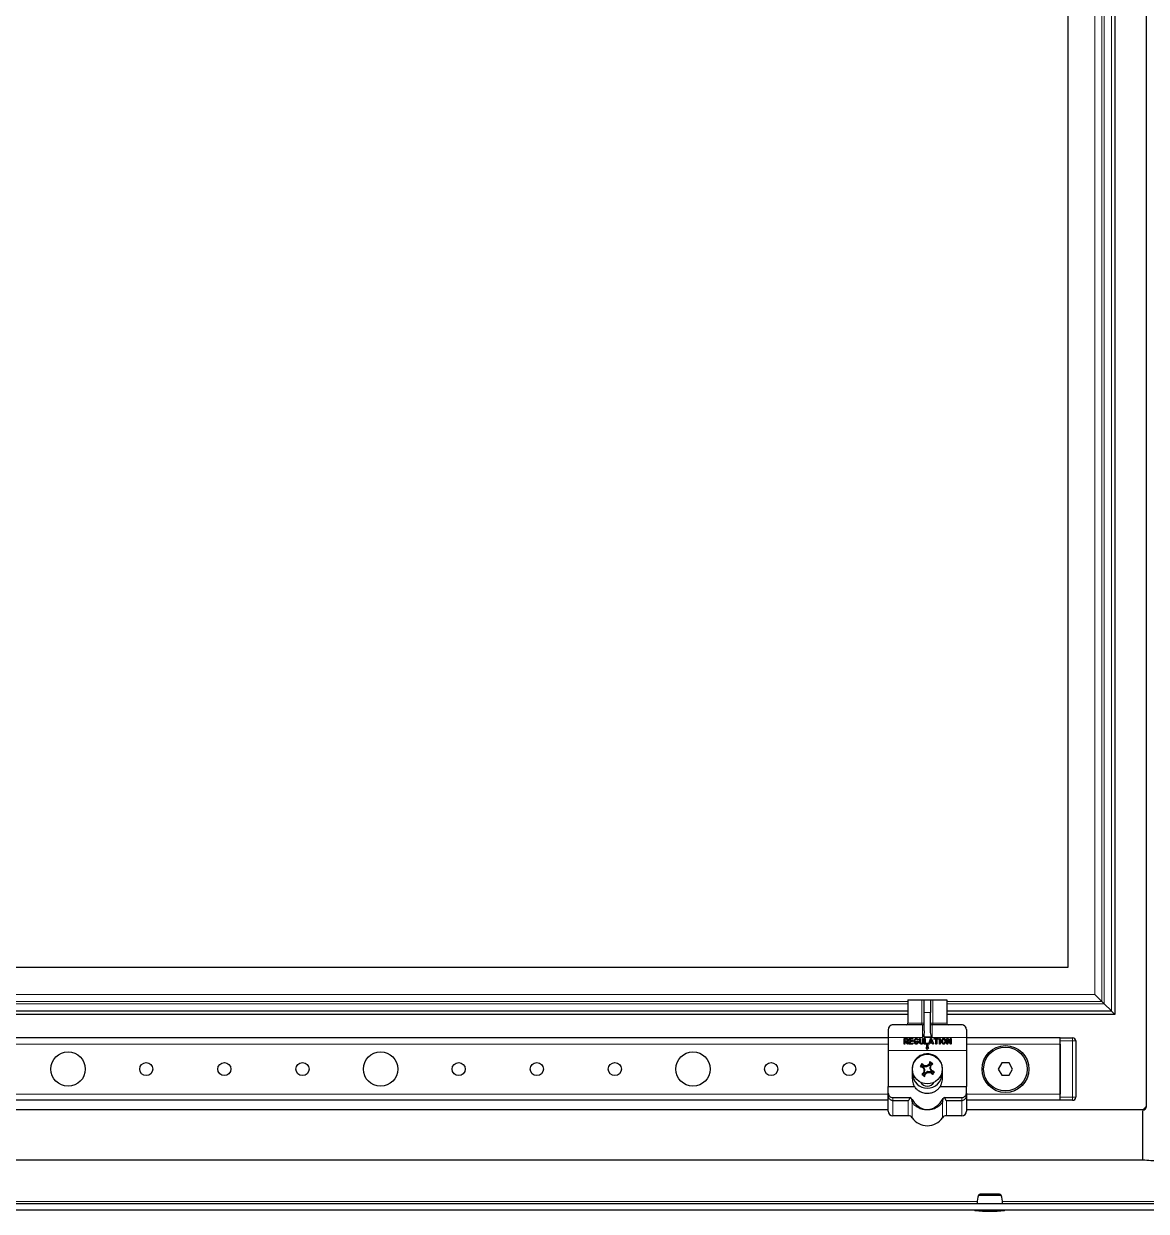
# Model space of a CAD drawing. Header units: millimetres. Extents: x -708 to 1768, y -1269 to 974.
# Drawn here: x 1201.1 to 1560.4, y -971.4 to -591.4 of the extents above; entities that cross this region are included whole.
import ezdxf

# ---------------------------------------------------------------- set-up
doc = ezdxf.new("R2010")
doc.units = ezdxf.units.MM

msp = doc.modelspace()

# ---------------------------------------------------------------- linework, layer by layer
at = {"color": 7, "linetype": 'Continuous', "lineweight": 25}
for p, q in [((1560.3, 751.09), (1560.3, -937.91)), ((1550.3, 721.59), (1550.3, -908.41)), ((1535.3, 706.59), (1535.3, -893.41)), ((1535.3, -893.41), (895.3, -893.41)), ((1484.05, -903.76), (1484.05, -911.26)), ((1484.05, -903.76), (1488.57, -903.76)), ((1488.57, -903.76), (1489.3, -903.76)), ((1489.3, -903.76), (1491.3, -903.76)), ((1489.3, -907.76), (1489.3, -903.76)), ((1491.3, -903.76), (1491.3, -907.76)), ((1491.3, -903.76), (1492.02, -903.76)), ((1492.02, -903.76), (1496.55, -903.76)), ((1496.55, -903.76), (1496.55, -911.26)), ((1546.2, -904.31), (1543.89, -902)), ((1546.89, -905), (1546.2, -904.31)), ((1489.3, -913.7), (1489.3, -907.76)), ((1491.3, -913.7), (1491.3, -907.76)), ((1549.2, -907.31), (1546.89, -905)), ((1550.3, -908.41), (1549.3, -907.41)), ((1484.05, -908.41), (880.3, -908.41)), ((1488.8, -911.76), (1479.3, -911.76)), ((1501.3, -911.76), (1491.8, -911.76)), ((1550.3, -908.41), (1496.55, -908.41)), ((1477.8, -913.26), (1477.8, -915.76)), ((1477.8, -915.76), (1477.8, -920.01)), ((1502.8, -913.26), (1502.8, -915.76)), ((1502.8, -915.76), (1502.8, -920.01)), ((1477.8, -915.91), (897.8, -915.91)), ((1482.89, -917.78), (1482.89, -916.11)), ((1482.89, -916.11), (1483.64, -916.11)), ((1483.65, -916.38), (1483.15, -916.38)), ((1483.15, -916.38), (1483.15, -916.88)), ((1483.15, -916.88), (1483.74, -916.88)), ((1483.44, -917.14), (1483.15, -917.14)), ((1483.15, -917.14), (1483.15, -917.77)), ((1483.94, -917.85), (1483.44, -917.14)), ((1483.75, -917.14), (1484.15, -917.71)), ((1484.5, -917.89), (1484.5, -916.11)), ((1484.5, -916.11), (1485.56, -916.11)), ((1485.56, -917.89), (1484.5, -917.89)), ((1485.56, -916.38), (1484.76, -916.38)), ((1484.76, -916.38), (1484.76, -916.78)), ((1484.76, -916.78), (1485.51, -916.78)), ((1485.51, -917.05), (1484.76, -917.05)), ((1484.76, -917.05), (1484.76, -917.62)), ((1484.76, -917.62), (1485.56, -917.62)), ((1486.83, -916.95), (1487.32, -916.95)), ((1487.03, -917.21), (1486.83, -917.21)), ((1487.32, -916.95), (1487.32, -917.25)), ((1487.76, -917.3), (1487.76, -916.22)), ((1488.02, -916.22), (1488.02, -917.3)), ((1488.76, -917.28), (1488.76, -916.22)), ((1489.03, -916.22), (1489.03, -917.29)), ((1489.31, -917.91), (1489.31, -916.25)), ((1490.38, -917.91), (1489.31, -917.91)), ((1489.58, -916.25), (1489.58, -917.65)), ((1489.58, -917.65), (1490.38, -917.65)), ((1489.8, -919.11), (1490.3, -919.61)), ((1490.05, -919.11), (1489.8, -919.11)), ((1490.55, -918.11), (1490.05, -918.11)), ((1490.05, -918.11), (1490.05, -919.11)), ((1490.3, -919.61), (1490.8, -919.11)), ((1490.55, -919.11), (1490.55, -918.11)), ((1490.8, -919.11), (1490.55, -919.11)), ((1490.74, -917.73), (1491.31, -916.2)), ((1491.07, -917.57), (1490.98, -917.82)), ((1491.89, -917.57), (1491.07, -917.57)), ((1491.47, -916.44), (1491.16, -917.31)), ((1491.16, -917.31), (1491.79, -917.31)), ((1491.79, -917.31), (1491.47, -916.44)), ((1491.63, -916.22), (1492.23, -917.73)), ((1491.98, -917.82), (1491.89, -917.57)), ((1492.98, -916.38), (1492.56, -916.38)), ((1492.57, -916.11), (1493.68, -916.11)), ((1492.98, -917.84), (1492.98, -916.38)), ((1493.69, -916.38), (1493.29, -916.38)), ((1493.29, -916.38), (1493.29, -917.84)), ((1494.16, -917.78), (1494.16, -916.24)), ((1494.42, -916.24), (1494.42, -917.78)), ((1496.58, -917.77), (1496.58, -916.21)), ((1497.68, -917.8), (1496.84, -916.53)), ((1496.84, -916.53), (1496.84, -917.77)), ((1496.85, -916.17), (1497.66, -917.41)), ((1497.66, -917.41), (1497.66, -916.22)), ((1497.92, -916.22), (1497.92, -917.78)), ((1532.8, -915.91), (1502.8, -915.91)), ((1532.8, -915.91), (1536.8, -915.91)), ((1532.8, -916.91), (1532.8, -915.91)), ((1532.8, -934.91), (1532.8, -916.91)), ((1532.8, -917.91), (1532.8, -933.91)), ((1537.8, -916.91), (1537.8, -934.91)), ((1477.8, -920.01), (1477.8, -931.51)), ((1502.8, -920.01), (1502.8, -931.51)), ((1485.45, -925.91), (1485.45, -928.91)), ((1488.28, -924.96), (1487.97, -925.06)), ((1488.28, -924.96), (1488.61, -924.45)), ((1489.04, -925.22), (1488.28, -924.96)), ((1488.61, -924.45), (1488.58, -924.13)), ((1488.61, -924.45), (1489.15, -925.04)), ((1488.84, -927.59), (1489.42, -927.05)), ((1489.04, -925.22), (1488.87, -925.4)), ((1489.47, -926.08), (1489.04, -925.22)), ((1489.15, -925.04), (1489.26, -924.81)), ((1489.15, -925.04), (1490.12, -925.09)), ((1489.42, -927.05), (1489.2, -926.95)), ((1489.47, -926.08), (1489.24, -926.13)), ((1489.61, -927.17), (1489.34, -927.93)), ((1489.42, -927.05), (1489.47, -926.08)), ((1490.47, -926.73), (1489.61, -927.17)), ((1489.61, -927.17), (1489.79, -927.33)), ((1490.12, -925.09), (1490.07, -924.85)), ((1490.12, -925.09), (1490.99, -924.65)), ((1490.47, -926.73), (1490.52, -926.97)), ((1491.44, -926.78), (1490.47, -926.73)), ((1490.99, -924.65), (1490.8, -924.49)), ((1490.99, -924.65), (1491.25, -923.89)), ((1491.17, -924.77), (1491.12, -925.74)), ((1491.12, -925.74), (1491.36, -925.69)), ((1491.12, -925.74), (1491.56, -926.6)), ((1491.25, -923.89), (1491.14, -923.59)), ((1491.76, -924.22), (1491.17, -924.77)), ((1491.17, -924.77), (1491.39, -924.87)), ((1491.25, -923.89), (1491.76, -924.22)), ((1491.44, -926.78), (1491.33, -927.01)), ((1491.98, -927.37), (1491.44, -926.78)), ((1491.56, -926.6), (1491.72, -926.42)), ((1491.56, -926.6), (1492.31, -926.86)), ((1491.76, -924.22), (1492.08, -924.2)), ((1492.31, -926.86), (1491.98, -927.37)), ((1492.31, -926.86), (1492.62, -926.76)), ((1495.15, -928.91), (1495.15, -925.91)), ((1514.14, -923.91), (1512.99, -925.91)), ((1512.99, -925.91), (1514.14, -927.91)), ((1516.45, -923.91), (1514.14, -923.91)), ((1517.61, -925.91), (1516.45, -923.91)), ((1516.45, -927.91), (1517.61, -925.91)), ((1485.65, -927.41), (1485.45, -927.41)), ((1488.84, -927.59), (1488.51, -927.62)), ((1489.34, -927.93), (1488.84, -927.59)), ((1489.34, -927.93), (1489.45, -928.23)), ((1491.98, -927.37), (1492.01, -927.69)), ((1495.15, -927.41), (1494.95, -927.41)), ((1514.14, -927.91), (1516.45, -927.91)), ((1477.8, -933.66), (1477.8, -931.51)), ((1477.8, -931.51), (1486.2, -931.51)), ((1477.8, -934.57), (1477.8, -933.66)), ((1477.8, -939.36), (1477.8, -934.57)), ((1494.39, -931.51), (1502.8, -931.51)), ((1502.8, -933.66), (1502.8, -931.51)), ((1502.8, -933.66), (1502.8, -934.57)), ((1502.8, -934.57), (1502.8, -939.36)), ((1477.8, -935.91), (897.8, -935.91)), ((1479.3, -935.05), (1484.81, -935.05)), ((1479.3, -935.94), (1484.21, -935.94)), ((1495.78, -935.05), (1501.3, -935.05)), ((1496.39, -935.94), (1501.3, -935.94)), ((1532.8, -935.91), (1502.8, -935.91)), ((1532.8, -935.91), (1532.8, -934.91)), ((1536.8, -935.91), (1532.8, -935.91)), ((1477.8, -938.91), (871.3, -938.91)), ((1484.21, -940.86), (1479.3, -940.86)), ((1501.3, -940.86), (1496.39, -940.86)), ((1559.3, -938.91), (1502.8, -938.91)), ((1559.3, -954.91), (1559.3, -939.24)), ((871.3, -954.91), (1559.3, -954.91)), ((820.6, -968.91), (1610, -968.91)), ((1506.71, -966.29), (1510.3, -966.29)), ((1513.4, -965.91), (1507.19, -965.91)), ((1510.3, -966.29), (1513.89, -966.29)), ((820.6, -970.91), (1610, -970.91))]:
    msp.add_line(p, q, dxfattribs=at)
at = {"color": 8, "linetype": 'Continuous', "lineweight": 18}
for p, q in [((1549.2, 720.49), (1549.2, -907.31)), ((1549.3, 720.59), (1549.3, -907.41)), ((1543.89, 715.18), (1543.89, -902)), ((1546.2, 717.49), (1546.2, -904.31)), ((1546.89, 718.18), (1546.89, -905)), ((1484.05, -904.31), (884.4, -904.31)), ((1543.89, -902), (886.7, -902)), ((1488.57, -911.26), (1488.57, -903.76)), ((1492.02, -903.76), (1492.02, -911.26)), ((1546.2, -904.31), (1496.55, -904.31)), ((1484.05, -907.41), (881.3, -907.41)), ((1484.05, -907.31), (881.4, -907.31)), ((1484.05, -905), (883.7, -905)), ((1491.3, -907.76), (1489.3, -907.76)), ((1546.89, -905), (1496.55, -905)), ((1549.2, -907.31), (1496.55, -907.31)), ((1549.3, -907.41), (1496.55, -907.41)), ((1484.05, -911.26), (1488.57, -911.26)), ((1488.57, -911.26), (1489.3, -911.26)), ((1488.8, -915.76), (1488.8, -911.76)), ((1491.3, -911.26), (1492.02, -911.26)), ((1491.8, -911.76), (1491.8, -915.69)), ((1492.02, -911.26), (1496.55, -911.26)), ((1488.8, -915.76), (1477.8, -915.76)), ((1489.3, -915.76), (1489.3, -913.7)), ((1502.8, -915.76), (1489.3, -915.76)), ((1477.8, -917.91), (897.8, -917.91)), ((1532.8, -917.91), (1502.8, -917.91)), ((1536.8, -916.91), (1532.8, -916.91)), ((1536.8, -915.91), (1536.8, -916.91)), ((1536.8, -934.91), (1536.8, -916.91)), ((1536.8, -916.91), (1537.8, -916.91)), ((1502.8, -920.01), (1477.8, -920.01)), ((1477.8, -933.91), (897.8, -933.91)), ((1532.8, -933.91), (1502.8, -933.91)), ((1479.3, -935.05), (1479.3, -935.94)), ((1479.3, -935.94), (1479.3, -940.86)), ((1484.21, -940.86), (1484.21, -935.94)), ((1485.44, -936.54), (1485.44, -941.51)), ((1495.15, -941.51), (1495.15, -936.54)), ((1496.39, -935.94), (1496.39, -940.86)), ((1501.3, -935.94), (1501.3, -935.05)), ((1501.3, -940.86), (1501.3, -935.94)), ((1532.8, -934.91), (1536.8, -934.91)), ((1536.8, -934.91), (1536.8, -935.91)), ((1536.8, -934.91), (1537.8, -934.91)), ((1506.25, -968.31), (924.34, -968.31)), ((1609.7, -968.31), (1514.34, -968.31)), ((1505.44, -971.03), (1510.3, -971.03)), ((1505.55, -971.16), (1510.3, -971.16)), ((1510.3, -971.03), (1515.16, -971.03)), ((1510.3, -971.16), (1515.05, -971.16))]:
    msp.add_line(p, q, dxfattribs=at)
at = {"color": 8, "linetype": 'Continuous', "lineweight": 18, "flags": 128}
for points in [[(1488.57, -911.26), (1488.57, -911.36), (1488.56, -911.45), (1488.55, -911.54), (1488.53, -911.61), (1488.51, -911.68), (1488.49, -911.72), (1488.46, -911.75), (1488.43, -911.76)], [(1492.16, -911.76), (1492.13, -911.75), (1492.11, -911.72), (1492.08, -911.68), (1492.06, -911.61), (1492.04, -911.54), (1492.03, -911.45), (1492.02, -911.36), (1492.02, -911.26)]]:
    msp.add_lwpolyline(points, dxfattribs=at)
at = {"color": 7, "linetype": 'Continuous', "lineweight": 25}
for centre, radius in [((1515.3, -925.91), 7.5), ((1515.3, -925.91), 7), ((1215.3, -925.91), 5.5), ((1315.3, -925.91), 5.5), ((1415.3, -925.91), 5.5), ((1490.3, -925.91), 4.75), ((1240.3, -925.91), 2.1), ((1265.3, -925.91), 2.1), ((1290.3, -925.91), 2.1), ((1340.3, -925.91), 2.1), ((1365.3, -925.91), 2.1), ((1390.3, -925.91), 2.1), ((1440.3, -925.91), 2.1), ((1465.3, -925.91), 2.1)]:
    msp.add_circle(centre, radius, dxfattribs=at)
for centre, radius, start, end in [((1483.55, -911.26), 0.5, 270, 0), ((1488.8, -911.26), 0.5, 270, 0), ((1491.8, -911.26), 0.5, 180, 270), ((1497.05, -911.26), 0.5, 180, 270), ((1536.8, -916.91), 1, 0, 90), ((1551.02, -965.46), 74.88, 146.4919, 147.3486), ((1512.71, -860.6), 69.05, 249.0058, 249.8057), ((1537.19, -976.59), 69.05, 134.0348, 134.8347), ((1439.62, -972.81), 69.05, 44.0348, 44.8347), ((1556.78, -892.15), 75.61, 206.0937, 206.7115), ((1564.75, -929.92), 75.61, 177.129, 177.7468), ((1486.29, -1000.37), 75.61, 87.129, 87.7468), ((1456.53, -859.43), 75.61, 296.0937, 296.7115), ((1524.06, -992.39), 75.61, 116.0937, 116.7115), ((1494.31, -851.45), 75.61, 267.129, 267.7468), ((1555.6, -948.32), 69.05, 159.0058, 159.8057), ((1450.74, -986.63), 74.88, 56.4919, 57.3486), ((1540.97, -879.01), 69.05, 224.0348, 224.8347), ((1415.84, -921.9), 75.61, 357.129, 357.7468), ((1423.81, -959.67), 75.61, 26.0937, 26.7115), ((1443.4, -875.23), 69.05, 314.0348, 314.8347), ((1467.88, -991.22), 69.05, 69.0058, 69.8057), ((1429.58, -886.36), 74.88, 326.4919, 327.3486), ((1490.3, -927.41), 4.65, 180, 0), ((1490.3, -928.91), 2.5, 209.1764, 330.8236), ((1529.85, -865.19), 74.88, 236.4919, 237.3486), ((1424.99, -903.5), 69.05, 339.0058, 339.8057), ((1536.8, -934.91), 1, 270, 0), ((1479.3, -939.36), 1.5, 180, 270), ((1484.21, -942.36), 1.5, 34.5604, 90), ((1490.3, -938.16), 5.89, 214.5604, 325.4396), ((1496.39, -942.36), 1.5, 90, 145.4396), ((1501.3, -939.36), 1.5, 270, 0), ((1512.42, -968.64), 6.18, 157.6346, 182.4658), ((1507.19, -966.41), 0.5, 90, 166.6165), ((1513.4, -966.41), 0.5, 13.3835, 90), ((1508.17, -968.64), 6.18, 357.5342, 22.3654), ((1531.2, -970.97), 25.77, 179.861, 180.139), ((1505.56, -971.03), 0.126, 180, 263.9744), ((1510.3, -926.16), 45.25, 263.9744, 269.9984), ((1510.3, -926.16), 45.25, 270.0016, 276.0256), ((1515.03, -971.03), 0.126, 276.0256, 0), ((1489.39, -970.97), 25.77, 359.861, 0.139)]:
    msp.add_arc(centre, radius, start, end, dxfattribs=at)
msp.add_ellipse((16918.48, -915.76), major_axis=(15429.18, 0), ratio=0.000259, start_param=3.123591, end_param=3.141593, dxfattribs=at)
for points, knots in [([(1479.3, -911.76), (1479.29, -911.76), (1479.23, -911.76), (1478.87, -911.78), (1478.35, -912.02), (1477.88, -912.6), (1477.82, -913.07), (1477.8, -913.26)], [0, 0, 0, 0, 0.003231, 0.101221, 0.514725, 0.80586, 1, 1, 1, 1]), ([(1502.8, -913.26), (1502.77, -913.07), (1502.71, -912.6), (1502.25, -912.02), (1501.72, -911.78), (1501.37, -911.76), (1501.3, -911.76), (1501.3, -911.76)], [0, 0, 0, 0, 0.19414, 0.485275, 0.898779, 0.996769, 1, 1, 1, 1]), ([(1489.3, -913.7), (1489.26, -914.03), (1489.18, -914.74), (1488.92, -915.41), (1488.8, -915.76), (1488.8, -915.76)], [0, 0, 0, 0, 0.475461, 0.994056, 1, 1, 1, 1]), ([(1491.8, -915.69), (1491.8, -915.69), (1491.79, -915.69), (1491.79, -915.68), (1491.77, -915.67), (1491.74, -915.58), (1491.62, -915.25), (1491.4, -914.62), (1491.33, -914.02), (1491.3, -913.7)], [0, 0, 0, 0, 0.00167, 0.003889, 0.009531, 0.034361, 0.132751, 0.526214, 1, 1, 1, 1]), ([(1483.01, -917.91), (1482.99, -917.91), (1482.95, -917.91), (1482.91, -917.87), (1482.89, -917.82), (1482.89, -917.79), (1482.89, -917.78)], [0, 0, 0, 0, 0.280437, 0.558281, 0.778899, 1, 1, 1, 1]), ([(1483.15, -917.77), (1483.15, -917.8), (1483.15, -917.84), (1483.11, -917.89), (1483.06, -917.91), (1483.03, -917.91), (1483.01, -917.91)], [0, 0, 0, 0, 0.280498, 0.558325, 0.778868, 1, 1, 1, 1]), ([(1483.64, -916.11), (1483.72, -916.12), (1483.86, -916.13), (1483.97, -916.21), (1484.02, -916.25)], [0, 0, 0, 0, 0.559747, 1, 1, 1, 1]), ([(1483.84, -916.44), (1483.81, -916.42), (1483.75, -916.38), (1483.68, -916.38), (1483.65, -916.38)], [0, 0, 0, 0, 0.559136, 1, 1, 1, 1]), ([(1483.74, -916.88), (1483.76, -916.88), (1483.8, -916.87), (1483.83, -916.84), (1483.84, -916.83)], [0, 0, 0, 0, 0.5581742, 1, 1, 1, 1]), ([(1483.99, -917.05), (1483.95, -917.08), (1483.87, -917.13), (1483.79, -917.14), (1483.75, -917.14)], [0, 0, 0, 0, 0.56031, 1, 1, 1, 1]), ([(1483.92, -916.64), (1483.92, -916.6), (1483.91, -916.52), (1483.86, -916.47), (1483.84, -916.44)], [0, 0, 0, 0, 0.559692, 1, 1, 1, 1]), ([(1483.84, -916.83), (1483.86, -916.82), (1483.89, -916.79), (1483.91, -916.72), (1483.92, -916.67), (1483.92, -916.64)], [0, 0, 0, 0, 0.279917, 0.56006, 1, 1, 1, 1]), ([(1484.03, -917.91), (1484.02, -917.91), (1484, -917.91), (1483.96, -917.89), (1483.95, -917.87), (1483.94, -917.85)], [0, 0, 0, 0, 0.2802197, 0.5613047, 1, 1, 1, 1]), ([(1484.18, -916.64), (1484.17, -916.73), (1484.16, -916.89), (1484.04, -917), (1483.99, -917.05)], [0, 0, 0, 0, 0.5594568, 1, 1, 1, 1]), ([(1484.02, -916.25), (1484.07, -916.31), (1484.17, -916.43), (1484.18, -916.57), (1484.18, -916.64)], [0, 0, 0, 0, 0.5589475, 1, 1, 1, 1]), ([(1484.18, -917.78), (1484.18, -917.8), (1484.17, -917.84), (1484.13, -917.88), (1484.08, -917.91), (1484.05, -917.91), (1484.03, -917.91)], [0, 0, 0, 0, 0.278138, 0.558544, 0.779161, 1, 1, 1, 1]), ([(1484.15, -917.71), (1484.16, -917.72), (1484.18, -917.74), (1484.18, -917.77), (1484.18, -917.78)], [0, 0, 0, 0, 0.5610793, 1, 1, 1, 1]), ([(1485.51, -916.78), (1485.53, -916.78), (1485.57, -916.79), (1485.63, -916.81), (1485.66, -916.86), (1485.66, -916.9), (1485.66, -916.92)], [0, 0, 0, 0, 0.280945, 0.559897, 0.779525, 1, 1, 1, 1]), ([(1485.66, -916.92), (1485.66, -916.94), (1485.66, -916.98), (1485.6, -917.04), (1485.54, -917.04), (1485.51, -917.05)], [0, 0, 0, 0, 0.281099, 0.559768, 1, 1, 1, 1]), ([(1485.56, -916.11), (1485.58, -916.11), (1485.62, -916.12), (1485.68, -916.14), (1485.71, -916.19), (1485.71, -916.23), (1485.71, -916.24)], [0, 0, 0, 0, 0.280872, 0.559701, 0.779382, 1, 1, 1, 1]), ([(1485.71, -916.24), (1485.71, -916.27), (1485.71, -916.31), (1485.65, -916.37), (1485.59, -916.37), (1485.56, -916.38)], [0, 0, 0, 0, 0.2810527, 0.5596626, 1, 1, 1, 1]), ([(1485.56, -917.62), (1485.58, -917.62), (1485.62, -917.63), (1485.68, -917.65), (1485.71, -917.7), (1485.71, -917.74), (1485.71, -917.75)], [0, 0, 0, 0, 0.280912, 0.559714, 0.779499, 1, 1, 1, 1]), ([(1485.71, -917.75), (1485.71, -917.78), (1485.71, -917.82), (1485.65, -917.88), (1485.59, -917.88), (1485.56, -917.89)], [0, 0, 0, 0, 0.2812138, 0.5599009, 1, 1, 1, 1]), ([(1486.05, -917.01), (1486.06, -916.88), (1486.07, -916.64), (1486.2, -916.43), (1486.25, -916.34)], [0, 0, 0, 0, 0.56034, 1, 1, 1, 1]), ([(1486.24, -917.62), (1486.18, -917.51), (1486.07, -917.32), (1486.06, -917.11), (1486.05, -917.01)], [0, 0, 0, 0, 0.559347, 1, 1, 1, 1]), ([(1486.77, -917.91), (1486.71, -917.91), (1486.6, -917.9), (1486.4, -917.8), (1486.3, -917.69), (1486.24, -917.62)], [0, 0, 0, 0, 0.280314, 0.560507, 1, 1, 1, 1]), ([(1486.25, -916.34), (1486.33, -916.26), (1486.46, -916.12), (1486.66, -916.1), (1486.74, -916.09)], [0, 0, 0, 0, 0.559217, 1, 1, 1, 1]), ([(1486.73, -916.35), (1486.7, -916.36), (1486.62, -916.36), (1486.5, -916.44), (1486.34, -916.65), (1486.33, -916.87), (1486.32, -917.01)], [0, 0, 0, 0, 0.1253317, 0.2506948, 0.5007376, 1, 1, 1, 1]), ([(1486.32, -917.01), (1486.32, -917.1), (1486.33, -917.25), (1486.4, -917.38), (1486.44, -917.44)], [0, 0, 0, 0, 0.55998, 1, 1, 1, 1]), ([(1486.44, -917.44), (1486.48, -917.5), (1486.57, -917.61), (1486.7, -917.64), (1486.76, -917.65)], [0, 0, 0, 0, 0.560858, 1, 1, 1, 1]), ([(1486.7, -917.08), (1486.7, -917.06), (1486.7, -917.02), (1486.74, -916.97), (1486.78, -916.95), (1486.82, -916.95), (1486.83, -916.95)], [0, 0, 0, 0, 0.280637, 0.55889, 0.779144, 1, 1, 1, 1]), ([(1486.83, -917.21), (1486.81, -917.21), (1486.77, -917.21), (1486.72, -917.18), (1486.7, -917.13), (1486.7, -917.1), (1486.7, -917.08)], [0, 0, 0, 0, 0.280664, 0.558735, 0.779002, 1, 1, 1, 1]), ([(1486.92, -916.4), (1486.89, -916.38), (1486.83, -916.35), (1486.76, -916.35), (1486.73, -916.35)], [0, 0, 0, 0, 0.5586335, 1, 1, 1, 1]), ([(1486.74, -916.09), (1486.81, -916.09), (1486.93, -916.09), (1487.04, -916.15), (1487.09, -916.18)], [0, 0, 0, 0, 0.560514, 1, 1, 1, 1]), ([(1486.76, -917.65), (1486.79, -917.64), (1486.85, -917.64), (1486.95, -917.59), (1486.98, -917.52), (1487, -917.48)], [0, 0, 0, 0, 0.281265, 0.561609, 1, 1, 1, 1]), ([(1487.12, -917.78), (1487.06, -917.83), (1486.95, -917.9), (1486.83, -917.91), (1486.77, -917.91)], [0, 0, 0, 0, 0.558998, 1, 1, 1, 1]), ([(1487.02, -916.51), (1487.01, -916.49), (1486.98, -916.45), (1486.94, -916.41), (1486.92, -916.4)], [0, 0, 0, 0, 0.560467, 1, 1, 1, 1]), ([(1487, -917.48), (1487.01, -917.43), (1487.03, -917.34), (1487.03, -917.25), (1487.03, -917.21)], [0, 0, 0, 0, 0.559597, 1, 1, 1, 1]), ([(1487.14, -916.57), (1487.11, -916.57), (1487.07, -916.56), (1487.04, -916.53), (1487.02, -916.51)], [0, 0, 0, 0, 0.558039, 1, 1, 1, 1]), ([(1487.09, -916.18), (1487.13, -916.21), (1487.19, -916.26), (1487.24, -916.33), (1487.26, -916.37)], [0, 0, 0, 0, 0.559542, 1, 1, 1, 1]), ([(1487.32, -917.25), (1487.32, -917.36), (1487.3, -917.56), (1487.17, -917.72), (1487.12, -917.78)], [0, 0, 0, 0, 0.560493, 1, 1, 1, 1]), ([(1487.29, -916.45), (1487.28, -916.47), (1487.28, -916.51), (1487.23, -916.55), (1487.18, -916.57), (1487.15, -916.57), (1487.14, -916.57)], [0, 0, 0, 0, 0.277709, 0.558209, 0.77892, 1, 1, 1, 1]), ([(1487.26, -916.37), (1487.27, -916.38), (1487.28, -916.41), (1487.29, -916.44), (1487.29, -916.45)], [0, 0, 0, 0, 0.560691, 1, 1, 1, 1]), ([(1487.76, -916.22), (1487.76, -916.2), (1487.76, -916.16), (1487.78, -916.11), (1487.83, -916.09), (1487.86, -916.09), (1487.88, -916.09)], [0, 0, 0, 0, 0.2808487, 0.55949, 0.7791576, 1, 1, 1, 1]), ([(1487.97, -917.77), (1487.9, -917.7), (1487.77, -917.56), (1487.76, -917.38), (1487.76, -917.3)], [0, 0, 0, 0, 0.558332, 1, 1, 1, 1]), ([(1487.88, -916.09), (1487.9, -916.09), (1487.94, -916.09), (1487.99, -916.12), (1488.02, -916.17), (1488.02, -916.21), (1488.02, -916.22)], [0, 0, 0, 0, 0.28091, 0.559174, 0.779166, 1, 1, 1, 1]), ([(1488.41, -917.91), (1488.32, -917.91), (1488.16, -917.9), (1488.03, -917.81), (1487.97, -917.77)], [0, 0, 0, 0, 0.55925, 1, 1, 1, 1]), ([(1488.02, -917.3), (1488.02, -917.36), (1488.03, -917.46), (1488.11, -917.54), (1488.14, -917.57)], [0, 0, 0, 0, 0.560313, 1, 1, 1, 1]), ([(1488.14, -917.57), (1488.18, -917.6), (1488.26, -917.65), (1488.35, -917.65), (1488.39, -917.65)], [0, 0, 0, 0, 0.559441, 1, 1, 1, 1]), ([(1488.39, -917.65), (1488.45, -917.64), (1488.56, -917.63), (1488.69, -917.54), (1488.75, -917.41), (1488.76, -917.33), (1488.76, -917.28)], [0, 0, 0, 0, 0.280935, 0.559487, 0.779245, 1, 1, 1, 1]), ([(1489.03, -917.29), (1489.02, -917.38), (1489.01, -917.56), (1488.85, -917.78), (1488.63, -917.88), (1488.49, -917.9), (1488.41, -917.91)], [0, 0, 0, 0, 0.280416, 0.558636, 0.778958, 1, 1, 1, 1]), ([(1488.76, -916.22), (1488.76, -916.2), (1488.76, -916.16), (1488.79, -916.11), (1488.84, -916.09), (1488.87, -916.09), (1488.88, -916.09)], [0, 0, 0, 0, 0.2809002, 0.5594983, 0.7791483, 1, 1, 1, 1]), ([(1488.88, -916.09), (1488.9, -916.09), (1488.95, -916.09), (1489, -916.12), (1489.02, -916.17), (1489.03, -916.21), (1489.03, -916.22)], [0, 0, 0, 0, 0.280888, 0.559023, 0.779155, 1, 1, 1, 1]), ([(1489.31, -916.25), (1489.31, -916.23), (1489.32, -916.19), (1489.34, -916.14), (1489.39, -916.11), (1489.42, -916.11), (1489.43, -916.11)], [0, 0, 0, 0, 0.280912, 0.559405, 0.779108, 1, 1, 1, 1]), ([(1489.43, -916.11), (1489.46, -916.11), (1489.5, -916.12), (1489.55, -916.15), (1489.57, -916.2), (1489.58, -916.23), (1489.58, -916.25)], [0, 0, 0, 0, 0.2808126, 0.5590988, 0.7791702, 1, 1, 1, 1]), ([(1490.38, -917.65), (1490.4, -917.65), (1490.44, -917.65), (1490.5, -917.68), (1490.53, -917.73), (1490.53, -917.76), (1490.53, -917.78)], [0, 0, 0, 0, 0.280855, 0.559718, 0.779518, 1, 1, 1, 1]), ([(1490.53, -917.78), (1490.53, -917.8), (1490.52, -917.84), (1490.47, -917.9), (1490.41, -917.91), (1490.38, -917.91)], [0, 0, 0, 0, 0.2812663, 0.5600784, 1, 1, 1, 1]), ([(1490.73, -917.79), (1490.73, -917.78), (1490.73, -917.76), (1490.73, -917.74), (1490.74, -917.73)], [0, 0, 0, 0, 0.559504, 1, 1, 1, 1]), ([(1490.85, -917.91), (1490.83, -917.91), (1490.8, -917.9), (1490.76, -917.87), (1490.73, -917.83), (1490.73, -917.8), (1490.73, -917.79)], [0, 0, 0, 0, 0.279579, 0.559194, 0.779582, 1, 1, 1, 1]), ([(1490.98, -917.82), (1490.98, -917.84), (1490.96, -917.87), (1490.92, -917.9), (1490.88, -917.91), (1490.85, -917.91)], [0, 0, 0, 0, 0.28077, 0.560807, 1, 1, 1, 1]), ([(1491.31, -916.2), (1491.32, -916.18), (1491.33, -916.15), (1491.38, -916.1), (1491.43, -916.09), (1491.46, -916.09)], [0, 0, 0, 0, 0.281465, 0.561772, 1, 1, 1, 1]), ([(1491.46, -916.09), (1491.48, -916.09), (1491.52, -916.09), (1491.6, -916.13), (1491.62, -916.19), (1491.63, -916.22)], [0, 0, 0, 0, 0.281226, 0.561522, 1, 1, 1, 1]), ([(1492.09, -917.91), (1492.08, -917.91), (1492.05, -917.91), (1492, -917.87), (1491.99, -917.84), (1491.98, -917.82)], [0, 0, 0, 0, 0.2806948, 0.5603349, 1, 1, 1, 1]), ([(1492.24, -917.79), (1492.23, -917.81), (1492.23, -917.84), (1492.19, -917.88), (1492.14, -917.91), (1492.11, -917.91), (1492.09, -917.91)], [0, 0, 0, 0, 0.278517, 0.558613, 0.779333, 1, 1, 1, 1]), ([(1492.23, -917.73), (1492.23, -917.74), (1492.24, -917.76), (1492.24, -917.78), (1492.24, -917.79)], [0, 0, 0, 0, 0.560081, 1, 1, 1, 1]), ([(1492.43, -916.24), (1492.43, -916.22), (1492.43, -916.18), (1492.47, -916.13), (1492.52, -916.11), (1492.55, -916.11), (1492.57, -916.11)], [0, 0, 0, 0, 0.280713, 0.558701, 0.779045, 1, 1, 1, 1]), ([(1492.56, -916.38), (1492.54, -916.37), (1492.5, -916.37), (1492.45, -916.34), (1492.43, -916.29), (1492.43, -916.26), (1492.43, -916.24)], [0, 0, 0, 0, 0.2807603, 0.5588212, 0.7789154, 1, 1, 1, 1]), ([(1493.13, -917.98), (1493.1, -917.98), (1493.06, -917.98), (1493.01, -917.94), (1492.98, -917.89), (1492.98, -917.86), (1492.98, -917.84)], [0, 0, 0, 0, 0.2808221, 0.5590594, 0.7790938, 1, 1, 1, 1]), ([(1493.29, -917.84), (1493.29, -917.87), (1493.29, -917.91), (1493.22, -917.98), (1493.16, -917.98), (1493.13, -917.98)], [0, 0, 0, 0, 0.280801, 0.559621, 1, 1, 1, 1]), ([(1493.68, -916.11), (1493.71, -916.11), (1493.75, -916.12), (1493.81, -916.14), (1493.84, -916.19), (1493.84, -916.23), (1493.84, -916.24)], [0, 0, 0, 0, 0.280951, 0.559967, 0.779431, 1, 1, 1, 1]), ([(1493.84, -916.24), (1493.84, -916.27), (1493.84, -916.31), (1493.78, -916.37), (1493.72, -916.37), (1493.69, -916.38)], [0, 0, 0, 0, 0.281019, 0.559679, 1, 1, 1, 1]), ([(1494.16, -916.24), (1494.16, -916.22), (1494.16, -916.19), (1494.19, -916.14), (1494.23, -916.11), (1494.26, -916.11), (1494.28, -916.11)], [0, 0, 0, 0, 0.280828, 0.559417, 0.779393, 1, 1, 1, 1]), ([(1494.28, -917.91), (1494.26, -917.91), (1494.22, -917.91), (1494.17, -917.87), (1494.16, -917.82), (1494.16, -917.79), (1494.16, -917.78)], [0, 0, 0, 0, 0.2804367, 0.5582807, 0.7788987, 1, 1, 1, 1]), ([(1494.28, -916.11), (1494.3, -916.11), (1494.34, -916.12), (1494.39, -916.14), (1494.42, -916.19), (1494.42, -916.23), (1494.42, -916.24)], [0, 0, 0, 0, 0.2807653, 0.5591779, 0.7791749, 1, 1, 1, 1]), ([(1494.42, -917.78), (1494.42, -917.8), (1494.42, -917.84), (1494.38, -917.89), (1494.33, -917.91), (1494.29, -917.91), (1494.28, -917.91)], [0, 0, 0, 0, 0.280518, 0.5583, 0.778735, 1, 1, 1, 1]), ([(1494.87, -917.01), (1494.88, -916.88), (1494.89, -916.66), (1495, -916.47), (1495.04, -916.38)], [0, 0, 0, 0, 0.559914, 1, 1, 1, 1]), ([(1495.06, -917.63), (1495, -917.52), (1494.89, -917.32), (1494.88, -917.1), (1494.87, -917.01)], [0, 0, 0, 0, 0.559149, 1, 1, 1, 1]), ([(1495.04, -916.38), (1495.11, -916.29), (1495.24, -916.13), (1495.44, -916.1), (1495.52, -916.09)], [0, 0, 0, 0, 0.560137, 1, 1, 1, 1]), ([(1495.55, -917.91), (1495.5, -917.91), (1495.38, -917.9), (1495.2, -917.81), (1495.11, -917.7), (1495.06, -917.63)], [0, 0, 0, 0, 0.2803667, 0.5605741, 1, 1, 1, 1]), ([(1495.24, -916.56), (1495.2, -916.64), (1495.14, -916.78), (1495.14, -916.94), (1495.14, -917.01)], [0, 0, 0, 0, 0.5590754, 1, 1, 1, 1]), ([(1495.14, -917.01), (1495.14, -917.09), (1495.15, -917.25), (1495.22, -917.39), (1495.25, -917.45)], [0, 0, 0, 0, 0.560273, 1, 1, 1, 1]), ([(1495.52, -916.35), (1495.49, -916.36), (1495.42, -916.36), (1495.31, -916.43), (1495.27, -916.51), (1495.24, -916.56)], [0, 0, 0, 0, 0.279832, 0.559843, 1, 1, 1, 1]), ([(1495.25, -917.45), (1495.29, -917.51), (1495.37, -917.62), (1495.49, -917.64), (1495.55, -917.65)], [0, 0, 0, 0, 0.560567, 1, 1, 1, 1]), ([(1495.52, -916.09), (1495.58, -916.09), (1495.7, -916.1), (1495.9, -916.19), (1496, -916.31), (1496.06, -916.38)], [0, 0, 0, 0, 0.280496, 0.560765, 1, 1, 1, 1]), ([(1495.86, -916.56), (1495.81, -916.49), (1495.73, -916.38), (1495.58, -916.36), (1495.52, -916.35)], [0, 0, 0, 0, 0.559596, 1, 1, 1, 1]), ([(1495.55, -917.65), (1495.59, -917.64), (1495.66, -917.64), (1495.78, -917.58), (1495.84, -917.5), (1495.87, -917.45)], [0, 0, 0, 0, 0.280435, 0.560605, 1, 1, 1, 1]), ([(1496.06, -917.63), (1495.99, -917.72), (1495.85, -917.88), (1495.64, -917.9), (1495.55, -917.91)], [0, 0, 0, 0, 0.559137, 1, 1, 1, 1]), ([(1495.98, -917.01), (1495.97, -916.92), (1495.97, -916.76), (1495.89, -916.62), (1495.86, -916.56)], [0, 0, 0, 0, 0.560046, 1, 1, 1, 1]), ([(1495.87, -917.45), (1495.91, -917.37), (1495.97, -917.23), (1495.98, -917.08), (1495.98, -917.01)], [0, 0, 0, 0, 0.559133, 1, 1, 1, 1]), ([(1496.06, -916.38), (1496.12, -916.49), (1496.22, -916.69), (1496.24, -916.91), (1496.24, -917.01)], [0, 0, 0, 0, 0.559312, 1, 1, 1, 1]), ([(1496.24, -917.01), (1496.23, -917.13), (1496.22, -917.35), (1496.11, -917.54), (1496.06, -917.63)], [0, 0, 0, 0, 0.559865, 1, 1, 1, 1]), ([(1496.58, -916.21), (1496.58, -916.2), (1496.58, -916.16), (1496.61, -916.11), (1496.65, -916.09), (1496.68, -916.09), (1496.69, -916.09)], [0, 0, 0, 0, 0.280941, 0.559114, 0.779089, 1, 1, 1, 1]), ([(1496.7, -917.91), (1496.68, -917.91), (1496.64, -917.91), (1496.58, -917.86), (1496.58, -917.81), (1496.58, -917.77)], [0, 0, 0, 0, 0.281503, 0.560294, 1, 1, 1, 1]), ([(1496.69, -916.09), (1496.71, -916.09), (1496.75, -916.09), (1496.8, -916.11), (1496.83, -916.15), (1496.85, -916.17)], [0, 0, 0, 0, 0.2806376, 0.5608768, 1, 1, 1, 1]), ([(1496.84, -917.77), (1496.84, -917.79), (1496.84, -917.84), (1496.8, -917.89), (1496.75, -917.91), (1496.71, -917.91), (1496.7, -917.91)], [0, 0, 0, 0, 0.280569, 0.558477, 0.77887, 1, 1, 1, 1]), ([(1497.66, -916.22), (1497.66, -916.2), (1497.66, -916.17), (1497.68, -916.12), (1497.73, -916.09), (1497.76, -916.09), (1497.78, -916.09)], [0, 0, 0, 0, 0.280888, 0.559482, 0.77927, 1, 1, 1, 1]), ([(1497.8, -917.91), (1497.78, -917.91), (1497.75, -917.9), (1497.71, -917.86), (1497.69, -917.82), (1497.68, -917.8)], [0, 0, 0, 0, 0.278585, 0.558866, 1, 1, 1, 1]), ([(1497.78, -916.09), (1497.8, -916.09), (1497.84, -916.09), (1497.89, -916.12), (1497.92, -916.17), (1497.92, -916.21), (1497.92, -916.22)], [0, 0, 0, 0, 0.280836, 0.55925, 0.779182, 1, 1, 1, 1]), ([(1497.92, -917.78), (1497.92, -917.8), (1497.92, -917.83), (1497.89, -917.88), (1497.84, -917.91), (1497.81, -917.91), (1497.8, -917.91)], [0, 0, 0, 0, 0.280953, 0.559391, 0.779073, 1, 1, 1, 1]), ([(1495.15, -925.91), (1495.1, -925.41), (1495.02, -924.4), (1494.24, -922.93), (1493.05, -921.81), (1491.59, -921.14), (1489.97, -920.98), (1488.37, -921.36), (1486.99, -922.24), (1486.01, -923.48), (1485.51, -924.78), (1485.47, -925.57), (1485.45, -925.91)], [0, 0, 0, 0, 0.108524, 0.217459, 0.318088, 0.417791, 0.519828, 0.622975, 0.725929, 0.827131, 0.926323, 1, 1, 1, 1]), ([(1485.45, -928.91), (1485.53, -929.53), (1485.7, -930.81), (1486.17, -931.45), (1486.2, -931.5), (1486.2, -931.51)], [0, 0, 0, 0, 0.417668, 0.852903, 1, 1, 1, 1]), ([(1494.39, -931.51), (1494.44, -931.43), (1494.55, -931.27), (1495.07, -930.19), (1495.13, -929.21), (1495.15, -928.91)], [0, 0, 0, 0, 0.378823, 0.812228, 1, 1, 1, 1]), ([(1477.8, -933.66), (1477.81, -933.8), (1477.84, -934.08), (1478.08, -934.48), (1478.44, -934.81), (1478.87, -935.01), (1479.16, -935.04), (1479.3, -935.05)], [0, 0, 0, 0, 0.205683, 0.411346, 0.618649, 0.832339, 1, 1, 1, 1]), ([(1477.8, -934.57), (1477.8, -934.58), (1477.8, -934.68), (1477.83, -934.93), (1478, -935.31), (1478.34, -935.66), (1478.79, -935.9), (1479.13, -935.93), (1479.3, -935.94)], [0, 0, 0, 0, 0.017854, 0.141405, 0.356083, 0.570731, 0.785365, 1, 1, 1, 1]), ([(1494.39, -931.51), (1494.37, -931.55), (1494.33, -931.61), (1493.96, -932.12), (1493.32, -932.75), (1492.39, -933.33), (1491.24, -933.72), (1489.91, -933.81), (1488.56, -933.51), (1487.44, -932.89), (1486.71, -932.2), (1486.32, -931.7), (1486.21, -931.52), (1486.2, -931.51), (1486.2, -931.51)], [0, 0, 0, 0, 0.088505, 0.177138, 0.262858, 0.344694, 0.430485, 0.525193, 0.625645, 0.723911, 0.812494, 0.894483, 0.978997, 1, 1, 1, 1]), ([(1501.3, -935.05), (1501.46, -935.03), (1501.8, -935), (1502.25, -934.75), (1502.59, -934.39), (1502.77, -934), (1502.79, -933.76), (1502.8, -933.66)], [0, 0, 0, 0, 0.2129003, 0.4257071, 0.6406126, 0.8533821, 1, 1, 1, 1]), ([(1501.3, -935.94), (1501.47, -935.93), (1501.8, -935.9), (1502.25, -935.66), (1502.59, -935.31), (1502.76, -934.93), (1502.8, -934.68), (1502.8, -934.58), (1502.8, -934.57)], [0, 0, 0, 0, 0.214635, 0.429269, 0.643917, 0.858595, 0.982146, 1, 1, 1, 1]), ([(1484.21, -935.94), (1484.21, -935.94), (1484.23, -935.94), (1484.26, -935.93), (1484.32, -935.9), (1484.46, -935.75), (1484.62, -935.46), (1484.75, -935.19), (1484.81, -935.05)], [0, 0, 0, 0, 0.008383, 0.019125, 0.04457, 0.140638, 0.521171, 1, 1, 1, 1]), ([(1485.18, -935.28), (1485.16, -935.27), (1485.05, -935.17), (1484.92, -935.1), (1484.81, -935.05)], [0, 0, 0, 0, 0.161974, 1, 1, 1, 1]), ([(1485.18, -935.28), (1485.21, -935.44), (1485.25, -935.71), (1485.32, -936.06), (1485.35, -936.3), (1485.41, -936.46), (1485.44, -936.54)], [0, 0, 0, 0, 0.383006, 0.690448, 0.847653, 1, 1, 1, 1]), ([(1485.18, -935.28), (1485.48, -935.74), (1486.2, -936.84), (1487.59, -938.02), (1488.94, -938.73), (1489.75, -938.85), (1490.04, -938.89)], [0, 0, 0, 0, 0.255351, 0.615516, 0.86211, 1, 1, 1, 1]), ([(1485.44, -936.54), (1485.63, -936.77), (1486.14, -937.4), (1487.25, -938.19), (1488.65, -938.76), (1489.61, -938.85), (1490.03, -938.89)], [0, 0, 0, 0, 0.169618, 0.470039, 0.762685, 1, 1, 1, 1]), ([(1490.55, -938.9), (1490.77, -938.87), (1491.49, -938.77), (1492.86, -938.13), (1494.32, -936.94), (1495.09, -935.77), (1495.41, -935.28)], [0, 0, 0, 0, 0.101651, 0.345128, 0.729048, 1, 1, 1, 1]), ([(1490.55, -938.9), (1490.98, -938.85), (1491.94, -938.76), (1493.34, -938.19), (1494.45, -937.4), (1494.96, -936.77), (1495.15, -936.54)], [0, 0, 0, 0, 0.237351, 0.529954, 0.830331, 1, 1, 1, 1]), ([(1495.15, -936.54), (1495.15, -936.54), (1495.16, -936.53), (1495.16, -936.52), (1495.18, -936.49), (1495.21, -936.39), (1495.28, -936.07), (1495.34, -935.7), (1495.4, -935.37), (1495.41, -935.28)], [0, 0, 0, 0, 0.003748, 0.008698, 0.018275, 0.054741, 0.199177, 0.774578, 1, 1, 1, 1]), ([(1495.78, -935.05), (1495.68, -935.1), (1495.55, -935.17), (1495.43, -935.26), (1495.41, -935.28)], [0, 0, 0, 0, 0.7894027, 1, 1, 1, 1]), ([(1495.78, -935.05), (1495.81, -935.11), (1495.87, -935.25), (1495.97, -935.44), (1496.06, -935.62), (1496.13, -935.73), (1496.19, -935.81), (1496.23, -935.86), (1496.26, -935.89), (1496.3, -935.91), (1496.33, -935.93), (1496.35, -935.94), (1496.37, -935.94), (1496.38, -935.94), (1496.39, -935.94)], [0, 0, 0, 0, 0.193858, 0.459768, 0.637307, 0.756, 0.835565, 0.889145, 0.925488, 0.950425, 0.97632, 0.986721, 0.99531, 1, 1, 1, 1]), ([(1560.33, -937.91), (1560.32, -938.05), (1560.29, -938.29), (1560.16, -938.49), (1560.04, -938.58), (1559.99, -938.69), (1559.97, -938.75), (1559.95, -938.81), (1559.94, -938.85), (1559.92, -938.88), (1559.88, -938.93), (1559.83, -938.98), (1559.71, -939.05), (1559.52, -939.08), (1559.38, -939.08), (1559.3, -939.07)], [0, 0, 0, 0, 0.233411, 0.418546, 0.549351, 0.595026, 0.631329, 0.647111, 0.661994, 0.676639, 0.691742, 0.725563, 0.766794, 0.872627, 1, 1, 1, 1]), ([(1559.3, -954.91), (1561.02, -955.08), (1564.16, -955.38), (1568.49, -954.87), (1571.92, -953.44), (1574.14, -951.12), (1575.22, -948.36), (1575.54, -945.31), (1575.25, -941.75), (1574.63, -939.26), (1574.3, -937.91)], [0, 0, 0, 0, 0.176713, 0.320911, 0.440308, 0.54837, 0.6374, 0.738878, 0.858543, 1, 1, 1, 1]), ([(1560.3, -937.91), (1560.15, -938.14), (1559.88, -938.54), (1559.47, -938.8), (1559.3, -938.91)], [0, 0, 0, 0, 0.5615605, 1, 1, 1, 1]), ([(1490.55, -938.9), (1490.46, -938.9), (1490.28, -938.91), (1490.11, -938.9), (1490.03, -938.89)], [0, 0, 0, 0, 0.558993, 1, 1, 1, 1])]:
    msp.add_open_spline(points, degree=3, knots=knots, dxfattribs=at)

doc.saveas('drawing.dxf')
